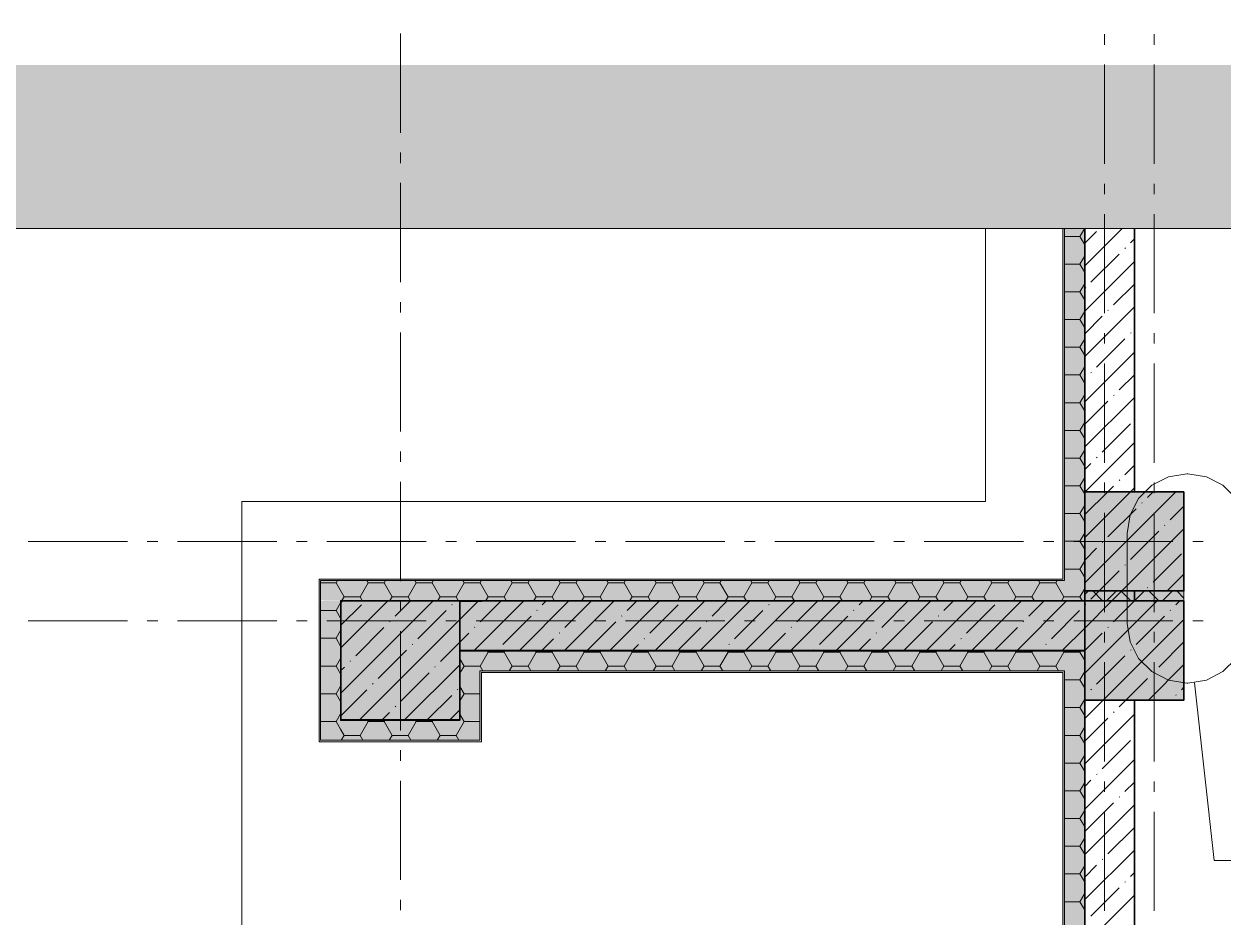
# Model space of a CAD drawing. Header units: millimetres. Extents: x -81576 to 1046824, y -248937 to 691537.
# Drawn here: x 168097 to 174141, y 579079 to 583579 of the extents above; entities that cross this region are included whole.
import ezdxf

# ---------------------------------------------------------------- set-up
doc = ezdxf.new("R2010")
doc.units = ezdxf.units.MM
doc.layers.add('PDF _Геометрия', color=7, linetype='Continuous', true_color=0x1d1d1d)
doc.layers.add('PDF _Сплошная заливка', color=7, linetype='Continuous', true_color=0xffffff)

msp = doc.modelspace()

# ---------------------------------------------------------------- hatches: boundary and pattern name
at = {"layer": 'PDF _Сплошная заливка', "true_color": 0x636466, "transparency": 33554559}
for points in [[(184020.8, 582248.4), (184170.8, 582548.4), (200578.2, 582548.4), (200578.2, 583371.6), (167070.8, 583371.6), (167070.8, 582548.4), (183570.8, 582548.4), (183720.8, 582848.4)], [(173342.5, 580773.6), (173342.5, 582548.4), (173334.5, 582548.4), (173334.5, 580773.6)], [(173442.5, 580673.6), (173442.5, 582548.4), (173342.5, 582548.4), (173342.5, 580673.6)], [(173444.5, 580721.6), (173944.5, 580721.6), (173944.5, 581221.6), (173444.5, 581221.6)], [(173334.5, 580773.6), (173334.5, 580781.6), (169584.5, 580781.6), (169584.5, 580773.6)], [(169592.5, 580673.6), (169592.5, 580773.6), (169584.5, 580773.6), (169584.5, 580673.6)], [(169592.5, 580673.6), (173342.5, 580673.6), (173342.5, 580773.6), (169592.5, 580773.6)], [(173944.5, 580671.6), (173944.5, 580721.6), (173444.5, 580721.6), (173444.5, 580671.6)], [(169584.5, 579961.6), (169592.5, 579961.6), (169592.5, 580671.6), (169584.5, 580671.6)], [(169692.5, 579969.6), (169692.5, 580673.6), (169592.5, 580671.6), (169592.5, 579969.6)], [(169694.5, 580071.6), (170294.5, 580071.6), (170294.5, 580671.6), (169694.5, 580671.6)], [(173444.5, 580421.6), (173444.5, 580671.6), (170294.5, 580671.6), (170294.5, 580421.6)], [(173334.5, 580671.6), (173334.5, 580673.6), (171119.5, 580671.6)], [(173442.5, 580671.6), (173442.5, 580673.6), (173342.5, 580671.6)], [(173444.5, 580171.6), (173944.5, 580171.6), (173944.5, 580671.6), (173444.5, 580671.6)], [(170301.1, 580069.6), (170394.5, 580071.6), (170394.5, 580419.6), (170294.5, 580419.6), (170294.5, 580069.6)], [(170394.5, 580319.6), (173442.5, 580319.6), (173442.5, 580419.6), (170394.5, 580419.6)], [(173442.5, 580419.6), (173442.5, 580421.6), (171119.5, 580419.6)], [(173442.5, 580319.6), (173444.5, 580319.6), (173442.5, 580419.6)], [(170394.5, 580071.6), (170402.5, 580071.6), (170402.5, 580319.6), (170394.5, 580319.6)], [(170402.5, 580311.6), (173342.5, 580311.6), (173342.5, 580319.6), (170402.5, 580319.6)], [(173342.5, 574648.6), (173342.5, 580311.6), (173334.5, 580311.6), (173334.5, 574648.6)], [(173342.5, 574548.6), (173442.5, 574548.6), (173442.5, 580319.6), (173342.5, 580319.6)], [(169692.5, 580069.6), (169694.5, 580071.6), (169692.5, 580071.6)], [(169692.5, 579969.6), (170394.5, 579969.6), (170394.5, 580069.6), (169692.5, 580069.6)], [(170294.5, 580069.6), (170292.5, 580071.6), (169694.5, 580069.6)], [(170402.5, 579969.6), (170402.5, 580069.6), (170394.5, 580069.6), (170394.5, 579969.6)]]:
    msp.add_hatch(color=251, dxfattribs=at).paths.add_polyline_path(points)

# ---------------------------------------------------------------- linework, layer by layer
at = {"layer": 'PDF _Геометрия', "color": 7, "lineweight": 9}
for points in [[(96004.5, 535380), (96004.5, 585971.6), (122994.5, 585971.6), (122994.5, 547671.5), (169194.5, 547671.5), (169194.5, 581171.6), (172944.5, 581171.6), (172944.5, 582548.4), (172944.5, 581171.6), (169194.5, 581171.6), (169194.5, 547671.5), (122994.5, 547671.5), (122994.5, 585971.6), (96004.5, 585971.6)], [(174264.8, 581011.8), (174250.1, 581104.5), (174207.5, 581188.1), (174141.1, 581254.5), (174057.5, 581297.1), (173964.8, 581311.8), (173958.6, 581311.8), (173865.9, 581297.1), (173782.2, 581254.5), (173715.9, 581188.1), (173673.3, 581104.5), (173658.6, 581011.8), (173658.6, 580557.7), (173673.3, 580465), (173715.9, 580381.4), (173782.2, 580315), (173865.9, 580272.4), (173958.6, 580257.7), (173964.8, 580257.7), (174057.5, 580272.4), (174141.1, 580315), (174207.5, 580381.4), (174250.1, 580465), (174264.8, 580557.7)]]:
    msp.add_lwpolyline(points, close=True, dxfattribs=at)
for points in [[(169994.5, 583530.2), (169994.5, 583030.2)], [(173544.5, 583526.8), (173544.5, 583473.9)], [(173794.5, 583526.8), (173794.5, 583473.9)], [(173544.5, 583373.9), (173544.5, 582873.9)], [(173794.5, 583373.9), (173794.5, 582873.9)], [(169994.5, 582930.2), (169994.5, 582877.3)], [(200578.2, 582548.4), (184170.8, 582548.4), (184020.8, 582248.4), (183720.8, 582848.4), (183570.8, 582548.4), (167070.8, 582548.4)], [(169994.5, 582777.3), (169994.5, 582277.3)], [(173544.5, 582773.9), (173544.5, 582720.9)], [(173794.5, 582773.9), (173794.5, 582720.9)], [(173544.5, 582620.9), (173544.5, 582120.9)], [(173794.5, 582620.9), (173794.5, 582120.9)], [(173442.5, 582548.4), (173442.5, 580671.6), (173444.5, 580671.6), (173444.5, 580673.6), (173334.5, 580673.6), (169692.5, 580673.6), (169692.5, 580069.6), (170294.5, 580069.6), (170294.5, 580419.6), (170558.4, 580419.6), (173444.5, 580419.6), (173444.5, 580319.6), (173444.5, 580311.6), (173444.5, 574546.6), (173342.5, 574546.6), (173334.5, 574546.6), (170404.5, 574546.6), (170396.5, 574546.6), (170396.5, 574548.6)], [(173444.5, 582548.4), (173444.5, 580671.6), (173342.5, 580671.6), (173342.5, 580673.6)], [(169994.5, 582177.3), (169994.5, 582124.4)], [(169994.5, 582024.4), (169994.5, 581524.4)], [(173544.5, 582020.9), (173544.5, 581968)], [(173794.5, 582020.9), (173794.5, 581968)], [(173544.5, 581868), (173544.5, 581368)], [(173794.5, 581868), (173794.5, 581368)], [(169994.5, 581424.4), (169994.5, 581371.5)], [(169994.5, 581271.5), (169994.5, 580771.5)], [(173544.5, 581268), (173544.5, 581215.1)], [(173794.5, 581268), (173794.5, 581215.1)], [(173544.5, 581115.1), (173544.5, 580615.1)], [(173794.5, 581115.1), (173794.5, 580615.1)], [(168118.2, 580971.6), (168618.2, 580971.6)], [(168718.2, 580971.6), (168771.1, 580971.6)], [(168871.1, 580971.6), (169371.1, 580971.6)], [(169471.1, 580971.6), (169524, 580971.6)], [(169624, 580971.6), (170124, 580971.6)], [(170224, 580971.6), (170277, 580971.6)], [(170377, 580971.6), (170877, 580971.6)], [(170977, 580971.6), (171029.9, 580971.6)], [(171129.9, 580971.6), (171629.9, 580971.6)], [(171729.9, 580971.6), (171782.8, 580971.6)], [(171882.8, 580971.6), (172382.8, 580971.6)], [(172482.8, 580971.6), (172535.7, 580971.6)], [(172635.7, 580971.6), (173135.7, 580971.6)], [(173235.7, 580971.6), (173288.6, 580971.6)], [(173388.6, 580971.6), (173888.6, 580971.6)], [(173988.6, 580971.6), (174041.5, 580971.6)], [(173342.5, 580671.6), (173334.5, 580671.6), (169694.5, 580671.6), (169694.5, 580071.6), (170292.5, 580071.6)], [(169994.5, 580671.5), (169994.5, 580618.6)], [(170294.5, 580421.6), (170294.5, 580671.6)], [(168118.2, 580571.6), (168618.2, 580571.6)], [(168718.2, 580571.6), (168771.1, 580571.6)], [(168871.1, 580571.6), (169371.1, 580571.6)], [(169471.1, 580571.6), (169524, 580571.6)], [(169624, 580571.6), (170124, 580571.6)], [(170224, 580571.6), (170277, 580571.6)], [(170377, 580571.6), (170877, 580571.6)], [(170977, 580571.6), (171029.9, 580571.6)], [(171129.9, 580571.6), (171629.9, 580571.6)], [(171729.9, 580571.6), (171782.8, 580571.6)], [(171882.8, 580571.6), (172382.8, 580571.6)], [(172482.8, 580571.6), (172535.7, 580571.6)], [(172635.7, 580571.6), (173135.7, 580571.6)], [(173235.7, 580571.6), (173288.6, 580571.6)], [(173388.6, 580571.6), (173888.6, 580571.6)], [(173988.6, 580571.6), (174041.5, 580571.6)], [(169994.5, 580518.6), (169994.5, 580018.6)], [(173544.5, 580515.1), (173544.5, 580462.2)], [(173794.5, 580515.1), (173794.5, 580462.2)], [(170294.5, 574548.6), (170404.5, 574548.6), (173334.5, 574548.6), (173444.5, 574548.6), (173444.5, 574546.6), (173442.5, 574546.6), (173442.5, 580311.6), (173442.5, 580421.6), (173444.5, 580421.6)], [(173544.5, 580362.2), (173544.5, 579862.2)], [(173794.5, 580362.2), (173794.5, 579862.2)], [(173444.5, 580319.6), (173442.5, 580319.6)], [(169994.5, 579918.6), (169994.5, 579865.7)], [(169994.5, 579765.7), (169994.5, 579265.7)], [(173544.5, 579762.2), (173544.5, 579709.3)], [(173794.5, 579762.2), (173794.5, 579709.3)], [(173544.5, 579609.3), (173544.5, 579109.3)], [(173794.5, 579609.3), (173794.5, 579109.3)], [(169994.5, 579165.7), (169994.5, 579112.7)]]:
    msp.add_lwpolyline(points, dxfattribs=at)
at = {"layer": 'PDF _Геометрия', "color": 7, "lineweight": 13}
for points in [[(173334.5, 568656.6), (173334.5, 574186.6), (170404.5, 574186.6), (170404.5, 574011.6), (170294.5, 574011.6), (169694.5, 574011.6), (169584.5, 574011.6), (169584.5, 574721.6), (169584.5, 574831.6), (170294.5, 574831.6), (170404.5, 574831.6), (170404.5, 574656.6), (173334.5, 574656.6), (173334.5, 580311.6), (170402.5, 580311.6), (170402.5, 580071.6), (170402.5, 579961.6), (169694.5, 579961.6), (169584.5, 579961.6), (169584.5, 580671.6), (169584.5, 580781.6), (173334.5, 580781.6), (173334.5, 582548.4)], [(173342.5, 582548.4), (173342.5, 580773.6), (173334.5, 580773.6), (169592.5, 580773.6), (169592.5, 579969.6), (170394.5, 579969.6), (170394.5, 580319.6), (170558.4, 580319.6), (173342.5, 580319.6), (173342.5, 580311.6), (173342.5, 574648.6), (173334.5, 574648.6), (170404.5, 574648.6), (170396.5, 574648.6), (170396.5, 574823.6), (169592.5, 574823.6), (169592.5, 574019.6), (170396.5, 574019.6), (170396.5, 574194.6), (170404.5, 574194.6), (173342.5, 574194.6), (173342.5, 574186.6), (173342.5, 568546.6)], [(173342.5, 580671.6), (173334.5, 580671.6)], [(173444.5, 580319.6), (173444.5, 580311.6)]]:
    msp.add_lwpolyline(points, dxfattribs=at)
at = {"layer": 'PDF _Геометрия', "color": 7, "lineweight": 35}
for points in [[(170294.5, 580671.6), (173444.5, 580671.6), (173944.5, 580671.6), (173944.5, 580171.6), (173444.5, 580171.6), (173444.5, 580671.6), (173444.5, 582548.4)], [(173694.5, 582548.4), (173694.5, 581221.6)], [(173694.5, 580721.6), (173694.5, 580671.6)], [(170294.5, 556546.6), (173444.5, 556546.6), (173444.5, 574296.6), (170294.5, 574296.6), (170294.5, 574546.6), (173444.5, 574546.6), (173444.5, 580421.6), (170294.5, 580421.6)], [(173694.5, 580171.6), (173694.5, 550571.5)]]:
    msp.add_lwpolyline(points, dxfattribs=at)
at = {"layer": 'PDF _Геометрия', "lineweight": 9}
for points in [[(173442.5, 582547.1), (173420.2, 582508.4)], [(173633.3, 582548.4), (173444.5, 582359.6)], [(173504.2, 582533.4), (173444.5, 582473.7)], [(173420.2, 582508.4), (173342.5, 582508.4)], [(173420.1, 582508.4), (173442.5, 582469.6)], [(173694.5, 582495.6), (173675.3, 582476.3)], [(173442.5, 582407.4), (173420.2, 582368.7)], [(173618.3, 582419.3), (173475.7, 582276.8)], [(173649.1, 582450.2), (173646.8, 582447.8)], [(173420.2, 582368.7), (173342.5, 582368.7)], [(173420.1, 582368.7), (173442.5, 582329.9)], [(173694.5, 582381.5), (173444.5, 582131.5)], [(173420.2, 582229), (173342.5, 582229)], [(173420.1, 582229), (173442.5, 582190.3)], [(173442.5, 582267.7), (173420.2, 582229)], [(173449.6, 582250.6), (173447.2, 582248.2)], [(173694.5, 582267.5), (173589.7, 582162.7)], [(173694.5, 582153.4), (173444.5, 581903.4)], [(173442.5, 582128), (173420.2, 582089.3)], [(173532.7, 582105.7), (173444.5, 582017.5)], [(173563.6, 582136.6), (173561.2, 582134.2)], [(173420.2, 582089.3), (173342.5, 582089.3)], [(173420.1, 582089.3), (173442.5, 582050.6)], [(173442.5, 581988.4), (173420.2, 581949.6)], [(173646.8, 581991.6), (173504.2, 581849.1)], [(173677.7, 582022.5), (173675.3, 582020.1)], [(173420.2, 581949.6), (173342.5, 581949.6)], [(173420.1, 581949.6), (173442.5, 581910.9)], [(173694.5, 581925.3), (173444.5, 581675.3)], [(173420.2, 581809.9), (173342.5, 581809.9)], [(173420.1, 581809.9), (173442.5, 581771.2)], [(173442.5, 581848.7), (173420.2, 581810)], [(173447.2, 581792), (173444.5, 581789.4)], [(173478.1, 581822.9), (173475.7, 581820.6)], [(173694.5, 581811.3), (173618.3, 581735)], [(173420.2, 581670.3), (173342.5, 581670.3)], [(173420.1, 581670.3), (173442.5, 581631.5)], [(173442.5, 581709), (173420.2, 581670.3)], [(173694.5, 581697.2), (173444.5, 581447.2)], [(173561.2, 581678), (173444.5, 581561.3)], [(173592.1, 581708.9), (173589.7, 581706.5)], [(173442.5, 581569.3), (173420.2, 581530.6)], [(173675.3, 581564), (173532.7, 581421.4)], [(173420.2, 581530.6), (173342.5, 581530.6)], [(173420.1, 581530.6), (173442.5, 581491.9)], [(173442.5, 581429.6), (173420.2, 581390.9)], [(173694.5, 581469.1), (173446.9, 581221.6), (173444.5, 581219.1)], [(173420.2, 581390.9), (173342.5, 581390.9)], [(173420.1, 581390.9), (173442.5, 581352.2)], [(173506.6, 581395.2), (173504.2, 581392.9)], [(173475.7, 581364.4), (173444.5, 581333.2)], [(173694.5, 581355.1), (173646.8, 581307.3)], [(173420.2, 581251.2), (173342.5, 581251.2)], [(173420.1, 581251.2), (173442.5, 581212.5)], [(173442.5, 581290), (173420.2, 581251.2)], [(173589.7, 581250.3), (173561, 581221.6), (173447.2, 581107.8)], [(173620.6, 581281.2), (173618.3, 581278.8)], [(173694.5, 581241), (173675, 581221.6), (173444.5, 580991)], [(173903.1, 581221.6), (173444.5, 580762.9)], [(173789.1, 581221.6), (173760.8, 581193.3)], [(173442.5, 581150.3), (173420.2, 581111.6)], [(173703.8, 581136.3), (173561.2, 580993.7)], [(173734.7, 581167.2), (173732.3, 581164.8)], [(173944.5, 581148.9), (173874.9, 581079.2)], [(173420.2, 581111.5), (173342.5, 581111.5)], [(173420.1, 581111.5), (173442.5, 581072.8)], [(173944.5, 581034.8), (173631.2, 580721.6), (173581.2, 580671.6), (173444.5, 580534.8), (173331.2, 580421.6)], [(173442.5, 581010.6), (173420.2, 580971.9)], [(173817.8, 581022.2), (173675.3, 580879.7)], [(173848.7, 581053.1), (173846.4, 581050.7)], [(173420.2, 580971.9), (173342.5, 580971.9)], [(173420.1, 580971.9), (173442.5, 580933.1)], [(173535.1, 580967.6), (173532.7, 580965.2)], [(173504.2, 580936.7), (173444.5, 580877)], [(173931.9, 580908.2), (173789.3, 580765.6)], [(173420.2, 580832.2), (173342.5, 580832.2)], [(173420.1, 580832.2), (173442.5, 580793.4)], [(173442.5, 580870.9), (173420.2, 580832.2)], [(173618.3, 580822.6), (173517.2, 580721.6), (173475.7, 580680.1)], [(173649.1, 580853.5), (173646.8, 580851.1)], [(169670.2, 580762.3), (169592.5, 580762.3)], [(169676.6, 580773.6), (169670.2, 580762.4)], [(169670.2, 580762.3), (169710.5, 580692.5)], [(169831.5, 580762.4), (169791.1, 580692.5)], [(169825, 580773.6), (169831.4, 580762.3)], [(169912.1, 580762.3), (169831.5, 580762.3)], [(169918.6, 580773.6), (169912.1, 580762.4)], [(169912.1, 580762.3), (169952.4, 580692.5)], [(170073.4, 580762.4), (170033.1, 580692.5)], [(170066.9, 580773.6), (170073.4, 580762.3)], [(170154, 580762.3), (170073.4, 580762.3)], [(170160.5, 580773.6), (170154, 580762.4)], [(170154, 580762.3), (170194.3, 580692.5)], [(170315.3, 580762.4), (170275, 580692.5)], [(170308.8, 580773.6), (170315.3, 580762.3)], [(170396, 580762.3), (170315.3, 580762.3)], [(170402.4, 580773.6), (170396, 580762.4)], [(170396, 580762.3), (170436.3, 580692.5)], [(170557.3, 580762.4), (170516.9, 580692.5)], [(170550.8, 580773.6), (170557.2, 580762.3)], [(170637.9, 580762.3), (170557.3, 580762.3)], [(170644.4, 580773.6), (170637.9, 580762.4)], [(170637.9, 580762.3), (170678.2, 580692.5)], [(170799.2, 580762.4), (170758.9, 580692.5)], [(170792.7, 580773.6), (170799.2, 580762.3)], [(170879.8, 580762.3), (170799.2, 580762.3)], [(170886.3, 580773.6), (170879.8, 580762.4)], [(170879.8, 580762.3), (170920.2, 580692.5)], [(171041.1, 580762.4), (171000.8, 580692.5)], [(171034.6, 580773.6), (171041.1, 580762.3)], [(171121.8, 580762.3), (171041.1, 580762.3)], [(171128.2, 580773.6), (171121.8, 580762.4)], [(171121.8, 580762.3), (171162.1, 580692.5)], [(171283.1, 580762.4), (171242.7, 580692.5)], [(171276.6, 580773.6), (171283.1, 580762.3)], [(171363.7, 580762.3), (171283.1, 580762.3)], [(171370.2, 580773.6), (171363.7, 580762.4)], [(171363.7, 580762.3), (171404, 580692.5)], [(171525, 580762.4), (171484.7, 580692.5)], [(171518.5, 580773.6), (171525, 580762.3)], [(171605.7, 580762.3), (171525, 580762.3)], [(171612.1, 580773.6), (171605.6, 580762.4)], [(171605.6, 580762.3), (171646, 580692.5)], [(171766.9, 580762.4), (171726.6, 580692.5)], [(171760.4, 580773.6), (171766.9, 580762.3)], [(171847.6, 580762.3), (171766.9, 580762.3)], [(171854.1, 580773.6), (171847.6, 580762.4)], [(171847.6, 580762.3), (171887.9, 580692.5)], [(172008.9, 580762.4), (171968.5, 580692.5)], [(172002.4, 580773.6), (172008.9, 580762.3)], [(172089.5, 580762.3), (172008.9, 580762.3)], [(172096, 580773.6), (172089.5, 580762.4)], [(172089.5, 580762.3), (172129.8, 580692.5)], [(172250.8, 580762.4), (172210.5, 580692.5)], [(172244.3, 580773.6), (172250.8, 580762.3)], [(172331.5, 580762.3), (172250.8, 580762.3)], [(172337.9, 580773.6), (172331.4, 580762.4)], [(172331.4, 580762.3), (172371.8, 580692.5)], [(172492.7, 580762.4), (172452.4, 580692.5)], [(172486.2, 580773.6), (172492.7, 580762.3)], [(172573.4, 580762.3), (172492.7, 580762.3)], [(172579.9, 580773.6), (172573.4, 580762.4)], [(172573.4, 580762.3), (172613.7, 580692.5)], [(172734.7, 580762.4), (172694.4, 580692.5)], [(172728.2, 580773.6), (172734.7, 580762.3)], [(172815.3, 580762.3), (172734.7, 580762.3)], [(172821.8, 580773.6), (172815.3, 580762.4)], [(172815.3, 580762.3), (172855.6, 580692.5)], [(172976.6, 580762.4), (172936.3, 580692.5)], [(172970.1, 580773.6), (172976.6, 580762.3)], [(173057.3, 580762.3), (172976.6, 580762.3)], [(173057.2, 580762.3), (173097.6, 580692.5)], [(173063.7, 580773.6), (173057.3, 580762.4)], [(173218.5, 580762.4), (173178.2, 580692.5)], [(173212, 580773.6), (173218.5, 580762.3)], [(173299.2, 580762.3), (173218.6, 580762.3)], [(173305.7, 580773.6), (173299.2, 580762.4)], [(173299.2, 580762.3), (173339.5, 580692.5)], [(173944.5, 580806.7), (173859.3, 580721.6)], [(173442.5, 580731.2), (173420.2, 580692.5)], [(173462.5, 580721.6), (173444.5, 580703.6)], [(173484.6, 580721.6), (173534.6, 580671.6)], [(173603.9, 580721.6), (173553.9, 580671.6)], [(173626, 580721.6), (173676, 580671.6)], [(173745.4, 580721.6), (173695.4, 580671.6)], [(173763.2, 580739.5), (173760.8, 580737.1)], [(173767.5, 580721.6), (173817.5, 580671.6)], [(173886.8, 580721.6), (173836.8, 580671.6)], [(173908.9, 580721.6), (173944.5, 580685.9)], [(169692.5, 580661.4), (169670.2, 580622.7)], [(169703.6, 580671.6), (169694.5, 580662.5)], [(169931.7, 580671.6), (169694.5, 580434.4)], [(170159.8, 580671.6), (169694.5, 580206.3)], [(169797.6, 580651.6), (169694.5, 580548.5)], [(169710.5, 580692.5), (169699.5, 580673.6)], [(169791.1, 580692.5), (169710.5, 580692.5)], [(170387.9, 580671.6), (170294.5, 580578.2), (169787.9, 580071.6)], [(169791.1, 580692.5), (169802, 580673.6)], [(169952.4, 580692.5), (169941.5, 580673.6)], [(170033.1, 580692.5), (169952.4, 580692.5)], [(170045.7, 580671.6), (169968.7, 580594.5)], [(170033.1, 580692.5), (170044, 580673.6)], [(170194.4, 580692.5), (170183.4, 580673.6)], [(170275, 580692.5), (170194.4, 580692.5)], [(170256.2, 580653.9), (170253.8, 580651.6)], [(170275, 580692.5), (170285.9, 580673.6)], [(170616, 580671.6), (170366, 580421.6)], [(170501.9, 580671.6), (170396.4, 580566)], [(170436.3, 580692.5), (170425.4, 580673.6)], [(170516.9, 580692.5), (170436.3, 580692.5)], [(170516.9, 580692.5), (170527.9, 580673.6)], [(170844.1, 580671.6), (170594.1, 580421.6)], [(170678.2, 580692.5), (170667.3, 580673.6)], [(170758.9, 580692.5), (170678.2, 580692.5)], [(170730, 580671.6), (170710, 580651.6)], [(170758.9, 580692.5), (170769.8, 580673.6)], [(171072.2, 580671.6), (170822.2, 580421.6)], [(170958.1, 580671.6), (170824, 580537.5)], [(170920.2, 580692.5), (170909.2, 580673.6)], [(171000.8, 580692.5), (170920.2, 580692.5)], [(171000.8, 580692.5), (171011.7, 580673.6)], [(171300.3, 580671.6), (171050.3, 580421.6)], [(171186.2, 580671.6), (171137.7, 580623)], [(171162.1, 580692.5), (171151.2, 580673.6)], [(171242.7, 580692.5), (171162.1, 580692.5)], [(171242.7, 580692.5), (171253.7, 580673.6)], [(171394.3, 580651.6), (171251.7, 580509)], [(171528.4, 580671.6), (171278.4, 580421.6)], [(171404, 580692.5), (171393.1, 580673.6)], [(171484.7, 580692.5), (171404, 580692.5)], [(171484.7, 580692.5), (171495.6, 580673.6)], [(171756.5, 580671.6), (171506.5, 580421.6)], [(171642.4, 580671.6), (171565.4, 580594.5)], [(171646, 580692.5), (171635, 580673.6)], [(171726.6, 580692.5), (171646, 580692.5)], [(171726.6, 580692.5), (171737.5, 580673.6)], [(171984.6, 580671.6), (171734.6, 580421.6)], [(171852.9, 580653.9), (171850.5, 580651.6)], [(171887.9, 580692.5), (171877, 580673.6)], [(171968.6, 580692.5), (171887.9, 580692.5)], [(172212.6, 580671.6), (171962.6, 580421.6)], [(171968.5, 580692.5), (171979.5, 580673.6)], [(172098.6, 580671.6), (171993.1, 580566)], [(172129.8, 580692.5), (172118.9, 580673.6)], [(172210.5, 580692.5), (172129.8, 580692.5)], [(172440.7, 580671.6), (172190.7, 580421.6)], [(172210.5, 580692.5), (172221.4, 580673.6)], [(172326.7, 580671.6), (172306.7, 580651.6)], [(172371.8, 580692.5), (172360.8, 580673.6)], [(172452.4, 580692.5), (172371.8, 580692.5)], [(172668.8, 580671.6), (172418.8, 580421.6)], [(172554.8, 580671.6), (172420.7, 580537.5)], [(172452.4, 580692.5), (172463.3, 580673.6)], [(172613.7, 580692.5), (172602.8, 580673.6)], [(172694.4, 580692.5), (172613.7, 580692.5)], [(172896.9, 580671.6), (172646.9, 580421.6)], [(172694.3, 580692.5), (172705.3, 580673.6)], [(172782.9, 580671.6), (172734.4, 580623)], [(172855.6, 580692.5), (172844.7, 580673.6)], [(172991, 580651.6), (172848.4, 580509)], [(172936.3, 580692.5), (172855.6, 580692.5)], [(173125, 580671.6), (172875, 580421.6)], [(172936.3, 580692.5), (172947.2, 580673.6)], [(173097.6, 580692.5), (173086.6, 580673.6)], [(173178.2, 580692.5), (173097.6, 580692.5)], [(173353.1, 580671.6), (173103.1, 580421.6)], [(173239.1, 580671.6), (173162.1, 580594.5)], [(173178.2, 580692.5), (173189.1, 580673.6)], [(173339.5, 580692.5), (173328.6, 580673.6)], [(173420.2, 580692.5), (173342.5, 580692.5), (173339.5, 580692.5)], [(173420.1, 580692.5), (173431.1, 580673.6)], [(173809.3, 580671.6), (173444.5, 580306.7)], [(173449.6, 580653.9), (173447.2, 580651.6)], [(173695.3, 580671.6), (173589.7, 580566)], [(173923.4, 580671.6), (173903.4, 580651.6)], [(169670.2, 580622.7), (169592.5, 580622.7)], [(169670.2, 580622.7), (169692.5, 580583.9)], [(170225.3, 580623), (170082.7, 580480.5)], [(170653, 580594.5), (170510.4, 580452)], [(170683.9, 580625.4), (170681.5, 580623)], [(171111.5, 580596.9), (171109.2, 580594.5)], [(171822, 580623), (171679.4, 580480.5)], [(172249.7, 580594.5), (172107.1, 580452)], [(172280.5, 580625.4), (172278.2, 580623)], [(172708.2, 580596.9), (172705.9, 580594.5)], [(173418.7, 580623), (173276.1, 580480.5)], [(173846.4, 580594.5), (173703.8, 580452)], [(173877.2, 580625.4), (173874.9, 580623)], [(169692.5, 580521.7), (169670.2, 580483)], [(169911.7, 580537.5), (169769.1, 580394.9)], [(169942.5, 580568.4), (169940.2, 580566)], [(170370.2, 580539.9), (170367.8, 580537.5)], [(171080.7, 580566), (170938.1, 580423.5)], [(171508.3, 580537.5), (171392.4, 580421.6)], [(171539.2, 580568.4), (171536.9, 580566)], [(171966.9, 580539.9), (171964.5, 580537.5)], [(172677.3, 580566), (172534.8, 580423.5)], [(173105, 580537.5), (172989.1, 580421.6)], [(173135.9, 580568.4), (173133.5, 580566)], [(173944.5, 580578.6), (173537.4, 580171.6), (173444.5, 580078.6)], [(173563.6, 580539.9), (173561.2, 580537.5)], [(169670.2, 580483), (169592.5, 580483)], [(169670.2, 580483), (169692.5, 580444.3)], [(170339.3, 580509), (170294.5, 580464.2), (170196.8, 580366.4)], [(170767, 580480.5), (170708.1, 580421.6)], [(170797.9, 580511.4), (170795.5, 580509)], [(171225.6, 580482.9), (171223.2, 580480.5)], [(171936, 580509), (171848.6, 580421.6)], [(172363.7, 580480.5), (172304.8, 580421.6)], [(172394.6, 580511.4), (172392.2, 580509)], [(172822.3, 580482.9), (172819.9, 580480.5)], [(173532.7, 580509), (173444.5, 580420.8)], [(173944.5, 580464.6), (173817.8, 580337.9)], [(170025.7, 580423.5), (169883.1, 580280.9)], [(170056.6, 580454.3), (170054.2, 580452)], [(170436.3, 580413.1), (170396, 580343.3)], [(170432.6, 580419.6), (170436.3, 580413.1)], [(170516.9, 580413.1), (170436.3, 580413.1)], [(170484.3, 580425.8), (170481.9, 580423.5)], [(170520.6, 580419.6), (170516.9, 580413.1)], [(170516.9, 580413.1), (170557.2, 580343.3)], [(170678.2, 580413.1), (170637.9, 580343.3)], [(170674.5, 580419.6), (170678.2, 580413.1)], [(170758.9, 580413.1), (170678.2, 580413.1)], [(170762.6, 580419.6), (170758.9, 580413.1)], [(170758.9, 580413.1), (170799.2, 580343.3)], [(170920.2, 580413.1), (170879.8, 580343.3)], [(170916.4, 580419.6), (170920.2, 580413.1)], [(171000.8, 580413.1), (170920.2, 580413.1)], [(171004.5, 580419.6), (171000.8, 580413.1)], [(171000.8, 580413.1), (171041.1, 580343.3)], [(171162.1, 580413.1), (171121.8, 580343.3)], [(171158.4, 580419.6), (171162.1, 580413.1)], [(171242.7, 580413.1), (171162.1, 580413.1)], [(171194.7, 580452), (171164.3, 580421.6)], [(171246.4, 580419.6), (171242.7, 580413.1)], [(171242.7, 580413.1), (171283.1, 580343.3)], [(171404, 580413.1), (171363.7, 580343.3)], [(171400.3, 580419.6), (171404, 580413.1)], [(171484.7, 580413.1), (171404, 580413.1)], [(171488.4, 580419.6), (171484.7, 580413.1)], [(171484.7, 580413.1), (171525, 580343.3)], [(171646, 580413.1), (171605.6, 580343.3)], [(171622.4, 580423.5), (171620.5, 580421.6)], [(171642.2, 580419.6), (171646, 580413.1)], [(171726.6, 580413.1), (171646, 580413.1)], [(171653.3, 580454.3), (171650.9, 580452)], [(171730.3, 580419.6), (171726.6, 580413.1)], [(171726.6, 580413.1), (171766.9, 580343.3)], [(171887.9, 580413.1), (171847.6, 580343.3)], [(171884.2, 580419.6), (171887.9, 580413.1)], [(171968.6, 580413.1), (171887.9, 580413.1)], [(171972.3, 580419.6), (171968.5, 580413.1)], [(171968.5, 580413.1), (172008.9, 580343.3)], [(172081, 580425.8), (172078.6, 580423.5)], [(172129.8, 580413.1), (172089.5, 580343.3)], [(172126.1, 580419.6), (172129.8, 580413.1)], [(172210.5, 580413.1), (172129.8, 580413.1)], [(172214.2, 580419.6), (172210.5, 580413.1)], [(172210.5, 580413.1), (172250.8, 580343.3)], [(172371.8, 580413.1), (172331.4, 580343.3)], [(172368, 580419.6), (172371.8, 580413.1)], [(172452.4, 580413.1), (172371.8, 580413.1)], [(172456.1, 580419.6), (172452.4, 580413.1)], [(172452.4, 580413.1), (172492.7, 580343.3)], [(172613.7, 580413.1), (172573.4, 580343.3)], [(172610, 580419.6), (172613.7, 580413.1)], [(172694.4, 580413.1), (172613.7, 580413.1)], [(172694.3, 580413.1), (172734.7, 580343.3)], [(172698.1, 580419.6), (172694.4, 580413.1)], [(172791.4, 580452), (172761, 580421.6)], [(172855.6, 580413.1), (172815.3, 580343.3)], [(172851.9, 580419.6), (172855.6, 580413.1)], [(172936.3, 580413.1), (172855.6, 580413.1)], [(172940, 580419.6), (172936.3, 580413.1)], [(172936.3, 580413.1), (172976.6, 580343.3)], [(173097.6, 580413.1), (173057.3, 580343.3)], [(173093.9, 580419.6), (173097.6, 580413.1)], [(173178.2, 580413.1), (173097.6, 580413.1)], [(173181.9, 580419.6), (173178.2, 580413.1)], [(173178.2, 580413.1), (173218.5, 580343.3)], [(173219.1, 580423.5), (173217.2, 580421.6)], [(173250, 580454.3), (173247.6, 580452)], [(173339.5, 580413.1), (173299.2, 580343.3)], [(173335.8, 580419.6), (173339.5, 580413.1)], [(173420.2, 580413.1), (173339.5, 580413.1)], [(173420.1, 580413.1), (173442.5, 580374.4)], [(173423.9, 580419.6), (173420.2, 580413.1)], [(173677.7, 580425.8), (173675.3, 580423.5)], [(169670.2, 580343.3), (169592.5, 580343.3)], [(169692.5, 580382), (169670.2, 580343.3)], [(169670.2, 580343.3), (169692.5, 580304.6)], [(169742.9, 580368.8), (169740.6, 580366.4)], [(170294.5, 580350.1), (170016, 580071.6)], [(170170.6, 580340.3), (170168.3, 580337.9)], [(170294.5, 580379.3), (170315.3, 580343.3)], [(170315.3, 580343.3), (170294.5, 580307.3)], [(170396, 580343.3), (170394.5, 580343.3), (170315.3, 580343.3)], [(170396, 580343.3), (170409.7, 580319.6)], [(170557.3, 580343.3), (170543.5, 580319.6)], [(170637.9, 580343.3), (170557.3, 580343.3)], [(170637.9, 580343.3), (170651.6, 580319.6)], [(170799.2, 580343.3), (170785.5, 580319.6)], [(170879.8, 580343.3), (170799.2, 580343.3)], [(170879.8, 580343.3), (170893.5, 580319.6)], [(171041.1, 580343.3), (171027.4, 580319.6)], [(171121.8, 580343.3), (171041.1, 580343.3)], [(171121.8, 580343.3), (171135.5, 580319.6)], [(171283.1, 580343.3), (171269.4, 580319.6)], [(171363.7, 580343.3), (171283.1, 580343.3)], [(171363.7, 580343.3), (171377.4, 580319.6)], [(171525, 580343.3), (171511.3, 580319.6)], [(171605.7, 580343.3), (171525, 580343.3)], [(171605.6, 580343.3), (171619.3, 580319.6)], [(171766.9, 580343.3), (171753.2, 580319.6)], [(171847.6, 580343.3), (171766.9, 580343.3)], [(171847.6, 580343.3), (171861.3, 580319.6)], [(172008.9, 580343.3), (171995.2, 580319.6)], [(172089.5, 580343.3), (172008.9, 580343.3)], [(172089.5, 580343.3), (172103.2, 580319.6)], [(172250.8, 580343.3), (172237.1, 580319.6)], [(172331.5, 580343.3), (172250.8, 580343.3)], [(172331.4, 580343.3), (172345.1, 580319.6)], [(172492.7, 580343.3), (172479, 580319.6)], [(172573.4, 580343.3), (172492.7, 580343.3)], [(172573.4, 580343.3), (172587.1, 580319.6)], [(172734.7, 580343.3), (172721, 580319.6)], [(172815.3, 580343.3), (172734.7, 580343.3)], [(172815.3, 580343.3), (172829, 580319.6)], [(172976.6, 580343.3), (172962.9, 580319.6)], [(173057.3, 580343.3), (172976.6, 580343.3)], [(173057.2, 580343.3), (173070.9, 580319.6)], [(173218.5, 580343.3), (173204.8, 580319.6)], [(173299.2, 580343.3), (173218.6, 580343.3)], [(173299.2, 580343.3), (173312.9, 580319.6)], [(173646.8, 580394.9), (173504.2, 580252.4)], [(173944.5, 580350.5), (173765.5, 580171.6)], [(169712.1, 580337.9), (169694.5, 580320.4)], [(170139.8, 580309.4), (169997.2, 580166.8)], [(173444.5, 580315.6), (173420.2, 580273.5)], [(173760.8, 580280.9), (173651.5, 580171.6), (173618.3, 580138.3)], [(173791.7, 580311.8), (173789.3, 580309.4)], [(169692.5, 580242.3), (169670.2, 580203.6)], [(169826.1, 580223.9), (169694.5, 580092.3)], [(169857, 580254.8), (169854.6, 580252.4)], [(170284.7, 580226.2), (170282.3, 580223.9)], [(170294.5, 580239.7), (170315.3, 580203.6)], [(173420.2, 580273.5), (173342.5, 580273.5)], [(173420.1, 580273.5), (173442.5, 580234.7)], [(173478.1, 580226.2), (173475.7, 580223.9)], [(173944.5, 580236.5), (173931.9, 580223.9)], [(169670.2, 580203.6), (169592.5, 580203.6)], [(169670.2, 580203.6), (169692.5, 580164.9)], [(170253.8, 580195.4), (170130, 580071.6)], [(170315.3, 580203.6), (170294.5, 580167.6)], [(170394.5, 580203.6), (170315.3, 580203.6)], [(173442.5, 580172.5), (173420.2, 580133.8)], [(173447.2, 580195.4), (173444.5, 580192.7)], [(173905.7, 580197.7), (173903.4, 580195.4)], [(169692.5, 580102.6), (169670.2, 580063.9)], [(169940.2, 580109.8), (169901.9, 580071.6)], [(169971, 580140.7), (169968.7, 580138.3)], [(170294.5, 580122), (170244.1, 580071.6)], [(170294.5, 580100), (170312.1, 580069.6), (170315.3, 580063.9)], [(173420.2, 580133.8), (173342.5, 580133.8)], [(173420.1, 580133.8), (173442.5, 580095)], [(173694.5, 580100.5), (173444.5, 579850.5)], [(173592.1, 580112.2), (173589.7, 580109.8)], [(169670.2, 580063.9), (169592.5, 580063.9)], [(169670.2, 580063.9), (169692.5, 580025.2), (169710.5, 579994.1)], [(169831.5, 580063.9), (169791.1, 579994.1)], [(169828.2, 580069.6), (169831.4, 580063.9)], [(169912.1, 580063.9), (169831.5, 580063.9)], [(169915.3, 580069.6), (169912.1, 580063.9)], [(169912.1, 580063.9), (169952.4, 579994.1)], [(170073.4, 580063.9), (170033.1, 579994.1)], [(170070.1, 580069.6), (170073.4, 580063.9)], [(170154, 580063.9), (170073.4, 580063.9)], [(170157.3, 580069.6), (170154, 580063.9)], [(170154, 580063.9), (170194.3, 579994.1)], [(170315.3, 580063.9), (170275, 579994.1)], [(170394.5, 580063.9), (170315.3, 580063.9)], [(173561.2, 580081.3), (173444.5, 579964.6)], [(169710.5, 579994.1), (169696.3, 579969.6)], [(169791.1, 579994.1), (169710.5, 579994.1)], [(169791.1, 579994.1), (169805.3, 579969.6)], [(169952.4, 579994.1), (169938.3, 579969.6)], [(170033.1, 579994.1), (169952.4, 579994.1)], [(170033.1, 579994.1), (170047.2, 579969.6)], [(170194.4, 579994.1), (170180.2, 579969.6)], [(170275, 579994.1), (170194.4, 579994.1)], [(170275, 579994.1), (170289.1, 579969.6)], [(173420.2, 579994.1), (173342.5, 579994.1)], [(173420.1, 579994.1), (173442.5, 579955.4)], [(173442.5, 580032.8), (173420.2, 579994.1)], [(169695.9, 579968.8), (169695.4, 579967.9)], [(173675.3, 579967.3), (173532.7, 579824.7)], [(173442.5, 579893.1), (173420.2, 579854.4)], [(173694.5, 579872.4), (173444.5, 579622.4)], [(173420.2, 579854.4), (173342.5, 579854.4)], [(173420.1, 579854.4), (173442.5, 579815.7)], [(173506.6, 579798.6), (173504.2, 579796.2)], [(173442.5, 579753.5), (173420.2, 579714.7)], [(173475.7, 579767.7), (173444.5, 579736.5)], [(173694.5, 579758.4), (173646.8, 579710.6)], [(173420.2, 579714.7), (173342.5, 579714.7)], [(173420.1, 579714.7), (173442.5, 579676)], [(173620.6, 579684.5), (173618.3, 579682.1)], [(173442.5, 579613.8), (173420.2, 579575.1)], [(173694.5, 579644.3), (173444.5, 579394.3)], [(173589.7, 579653.6), (173447.2, 579511.1)], [(173420.2, 579575), (173342.5, 579575)], [(173420.1, 579575), (173442.5, 579536.3)], [(173694.5, 579530.3), (173561.2, 579397)], [(173420.2, 579435.4), (173342.5, 579435.4)], [(173420.1, 579435.4), (173442.5, 579396.6)], [(173442.5, 579474.1), (173420.2, 579435.4)], [(173694.5, 579416.2), (173444.5, 579166.2)], [(173442.5, 579334.4), (173420.2, 579295.7)], [(173504.2, 579340), (173444.5, 579280.3)], [(173535.1, 579370.9), (173532.7, 579368.5)], [(173420.2, 579295.7), (173342.5, 579295.7)], [(173420.1, 579295.7), (173442.5, 579257)], [(173649.1, 579256.8), (173646.8, 579254.5)], [(173694.5, 579302.2), (173675.3, 579283)], [(173442.5, 579194.7), (173420.2, 579156)], [(173618.3, 579225.9), (173475.7, 579083.4)], [(173420.2, 579156), (173342.5, 579156)], [(173420.1, 579156), (173442.5, 579117.3)], [(173694.5, 579188.1), (173444.5, 578938.1)]]:
    msp.add_lwpolyline(points, dxfattribs=at)
at = {"layer": 'PDF _Геометрия', "color": 7, "lineweight": 35}
for points in [[(173944.5, 581221.6), (173944.5, 580721.6), (173444.5, 580721.6), (173444.5, 581221.6)], [(170294.5, 580671.6), (170294.5, 580071.6), (169694.5, 580071.6), (169694.5, 580671.6)]]:
    msp.add_lwpolyline(points, close=True, dxfattribs=at)
at = {"layer": 'PDF _Геометрия', "color": 7, "lineweight": 13}
msp.add_lwpolyline([(173944.5, 580721.6), (173944.5, 580671.6), (173444.5, 580671.6), (173444.5, 580721.6)], close=True, dxfattribs=at)
at = {"layer": 'PDF _Геометрия', "color": 7, "lineweight": 40}
for points in [[(170294.5, 580671.6), (170402.5, 580671.6)], [(170294.5, 580421.6), (170394.5, 580421.6), (170402.5, 580421.6), (173442.5, 580421.6)]]:
    msp.add_lwpolyline(points, dxfattribs=at)
at = {"layer": 'PDF _Геометрия', "color": 174, "lineweight": 9, "true_color": 0x0000a0}
msp.add_lwpolyline([(173997.9, 580259.5), (174097.2, 579363.3), (174632.2, 579363.3)], dxfattribs=at)

doc.saveas('drawing.dxf')
